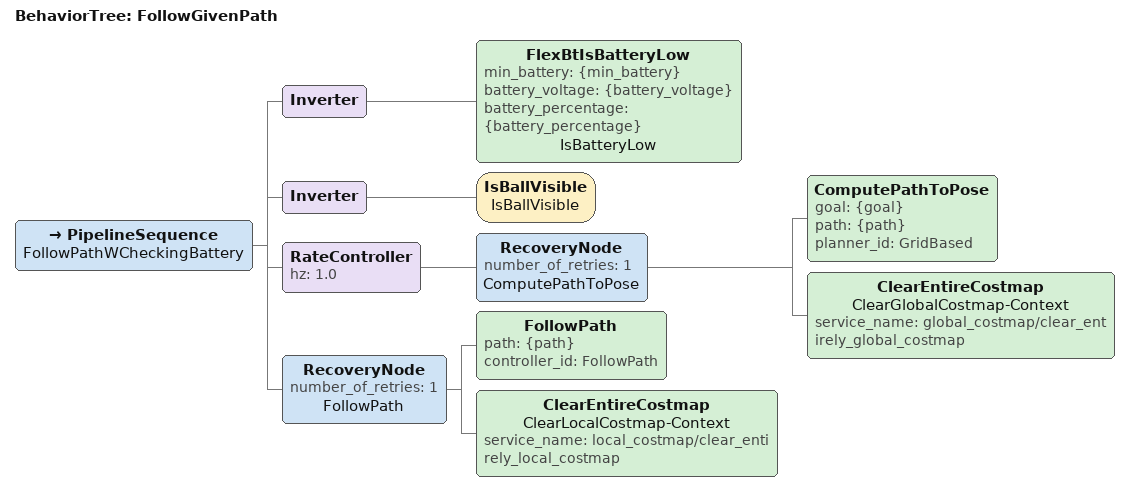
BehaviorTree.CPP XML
<?xml version="1.0"?>
<root BTCPP_format="4" main_tree_to_execute="FollowGivenPath">
    <BehaviorTree ID="FollowGivenPath">
        <PipelineSequence name="FollowPathWCheckingBattery">
            <Inverter>
                <FlexBtIsBatteryLow min_battery="{min_battery}" battery_voltage="{battery_voltage}" battery_percentage="{battery_percentage}" name="IsBatteryLow"/>
            </Inverter>
            <Inverter>
                <IsBallVisible name="IsBallVisible"/>
            </Inverter>
            <RateController hz="1.0">
                <RecoveryNode number_of_retries="1" name="ComputePathToPose">
                    <ComputePathToPose goal="{goal}" path="{path}" planner_id="GridBased"/>
                    <ClearEntireCostmap name="ClearGlobalCostmap-Context" service_name="global_costmap/clear_entirely_global_costmap"/>
                </RecoveryNode>
            </RateController>
            <RecoveryNode number_of_retries="1" name="FollowPath">
                <FollowPath path="{path}" controller_id="FollowPath"/>
                <ClearEntireCostmap name="ClearLocalCostmap-Context" service_name="local_costmap/clear_entirely_local_costmap"/>
            </RecoveryNode>
        </PipelineSequence>
    </BehaviorTree>
</root>
